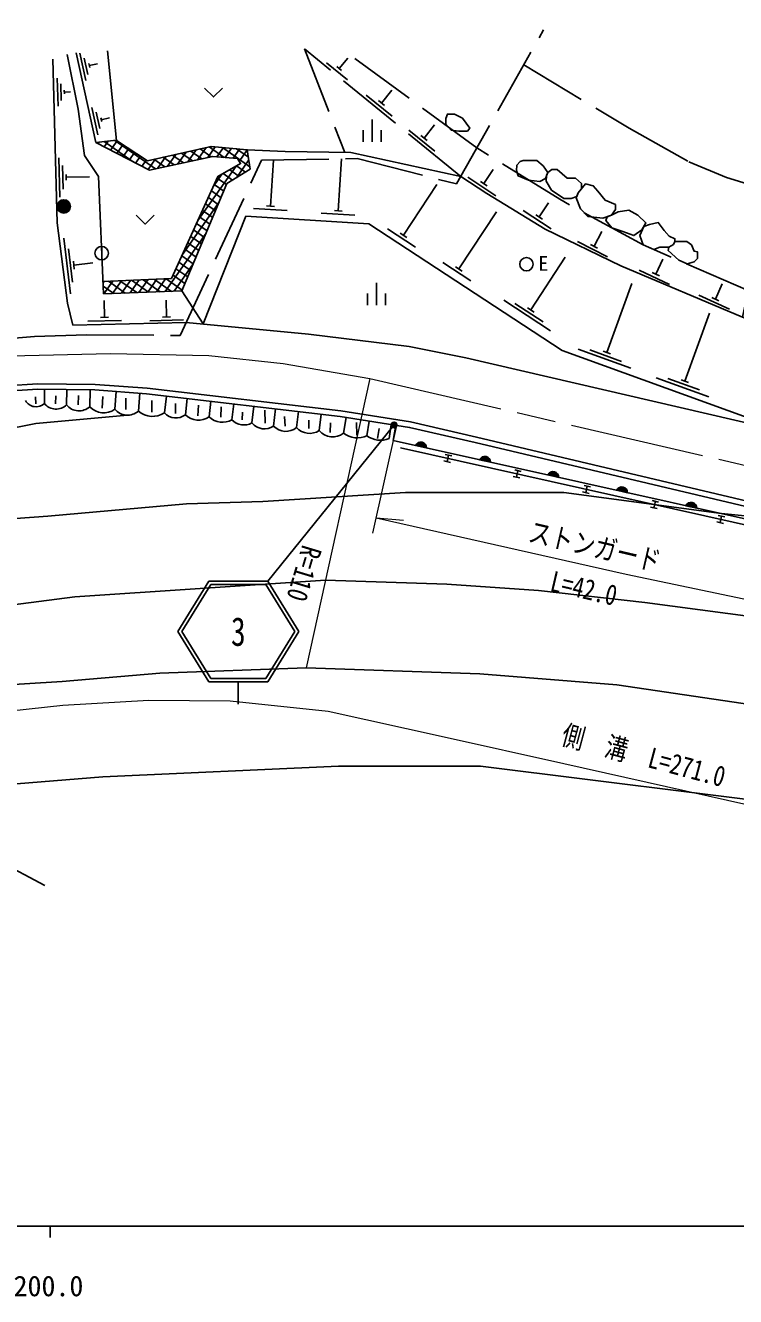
# Model space of a CAD drawing. Units: millimetres at full size, sheet at 1:1000; details may follow other scales. Extents: x 40000 to 680000, y 20000 to 380000.
# Drawn here: x 265784 to 329234, y 198715 to 312226 of the extents above; entities that cross this region are included whole.
import ezdxf
from ezdxf.enums import TextEntityAlignment as Align

# ---------------------------------------------------------------- set-up
doc = ezdxf.new("R2010")
doc.units = ezdxf.units.MM
doc.header["$LTSCALE"] = 1000
doc.linetypes.add('CHAIN', pattern=[18.5, 12, -1.5, 3.5, -1.5])
doc.linetypes.add('DASHED', pattern=[7.5, 6, -1.5])
for name, color, linetype, lineweight in [('M-BGD', 7, 'Continuous', 25), ('M-BMK', 2, 'CHAIN', 13), ('M-BMK-ROW', 30, 'DASHED', 25), ('M-STR-HTXT', 7, 'Continuous', 13), ('M-STR-STRC', 7, 'Continuous', 25), ('M-TTL-BAND', 7, 'Continuous', 25)]:
    doc.layers.add(name, color=color, linetype=linetype, lineweight=lineweight)
doc.styles.add('ＭＳ ゴシック', font='')
doc.styles.get('ＭＳ ゴシック').set_extended_font_data('MS Gothic')

msp = doc.modelspace()

# ---------------------------------------------------------------- hatches: boundary and pattern name
at = {"layer": 'M-BGD'}
for points in [[(268613, 296063, -0.41421), (269213, 296663, -0.41421), (269813, 296063, -1)], [(300648, 274724, -0.82183), (301615, 274508)], [(306363, 273449, -0.82183), (307330, 273234)], [(312476, 272086, -0.82183), (313443, 271871)], [(318617, 270717, -0.82183), (319584, 270501)], [(324792, 269339, -0.82183), (325759, 269124)]]:
    msp.add_hatch(color=256, dxfattribs=at).paths.add_polyline_path(points)
at = {"layer": 'M-STR-STRC'}
msp.add_hatch(color=256, dxfattribs=at).paths.add_polyline_path([(298961, 276601, -1), (298472, 276496, -1)])

# ---------------------------------------------------------------- linework, layer by layer
at = {"layer": 'M-BGD'}
for p, q in [((270642, 309741), (271176, 307299)), ((271042, 309317), (271362, 307852)), ((271458, 308819), (271532, 308477)), ((271495, 308648), (272228, 308809)), ((292693, 308895), (294554, 307378)), ((293813, 308369), (294578, 309308)), ((293596, 308546), (294030, 308192)), ((268634, 307514), (268698, 305015)), ((268946, 307022), (268985, 305523)), ((269261, 306455), (269270, 306105)), ((269266, 306280), (269809, 306294)), ((296235, 306008), (298561, 304113)), ((297316, 305514), (297859, 305072)), ((297587, 305293), (298535, 306456)), ((271713, 304900), (272248, 302458)), ((272113, 304476), (272434, 303011)), ((272529, 303978), (272604, 303637)), ((272567, 303808), (273299, 303968)), ((296774, 301830), (296774, 303822)), ((301396, 302172), (302343, 303335)), ((272078, 301780), (273933, 301969)), ((277408, 299407), (273773, 301953)), ((295974, 301830), (295974, 302875)), ((297574, 301830), (297574, 302875)), ((300043, 302887), (302369, 300992)), ((301124, 302393), (301667, 301951)), ((272368, 301810), (272275, 301677)), ((275400, 300050), (272822, 301856)), ((273190, 301894), (272834, 301386)), ((273972, 301920), (273394, 301095)), ((274494, 301577), (273953, 300804)), ((275016, 301233), (274512, 300513)), ((275539, 300889), (275071, 300222)), ((280134, 300915), (279383, 299842)), ((280724, 300138), (279741, 300826)), ((281040, 301118), (280285, 300041)), ((281553, 300320), (280566, 301011)), ((281945, 301321), (281188, 300240)), ((282382, 300503), (281391, 301197)), ((282751, 301382), (282090, 300438)), ((283553, 300446), (282216, 301382)), ((283469, 301319), (282896, 300501)), ((285847, 299603), (283385, 301326)), ((284187, 301255), (283617, 300440)), ((284906, 301191), (284338, 300380)), ((285709, 300462), (284634, 301215)), ((285607, 301103), (284892, 300082)), ((268773, 300396), (268864, 296897)), ((269091, 299704), (269145, 297605)), ((276061, 300545), (275630, 299931)), ((276583, 300202), (276190, 299640)), ((277418, 300305), (276749, 299349)), ((278237, 299590), (277265, 300270)), ((278324, 300508), (277579, 299445)), ((279066, 299772), (278090, 300456)), ((279229, 300711), (278481, 299644)), ((279895, 299955), (278916, 300641)), ((285749, 300216), (284634, 298624)), ((285437, 299127), (284638, 299686)), ((287684, 296087), (287949, 300203)), ((293737, 295673), (294029, 300307)), ((269412, 298907), (269425, 298417)), ((269418, 298662), (271518, 298701)), ((284599, 299663), (281191, 294796)), ((283327, 298936), (282610, 297913)), ((283757, 298014), (282922, 298598)), ((284286, 298406), (283438, 299000)), ((284862, 298766), (284038, 299343)), ((305320, 298676), (307822, 297022)), ((306737, 298099), (307564, 299351)), ((283261, 296835), (282395, 297441)), ((283509, 297425), (282659, 298020)), ((299557, 293492), (302527, 298032)), ((306445, 298292), (307028, 297906)), ((283078, 296401), (279772, 291680)), ((282764, 295657), (281869, 296284)), ((283012, 296246), (282132, 296863)), ((311684, 295128), (312512, 296379)), ((282516, 295068), (281605, 295706)), ((286168, 295881), (289162, 295693)), ((287335, 296108), (288033, 296065)), ((292222, 295468), (295216, 295279)), ((293388, 295695), (294087, 295651)), ((304501, 290483), (307872, 295569)), ((310268, 295705), (312770, 294050)), ((311392, 295321), (311976, 294935)), ((282020, 293889), (281078, 294549)), ((282268, 294479), (281342, 295127)), ((298138, 294062), (300648, 292420)), ((269219, 293230), (269814, 288266)), ((281926, 293667), (278280, 288460)), ((281524, 292711), (280551, 293392)), ((281772, 293300), (280815, 293970)), ((299264, 293684), (299850, 293300)), ((315120, 292919), (317790, 291550)), ((316592, 292502), (317276, 293837)), ((269636, 292273), (269993, 289294)), ((272599, 292489), (272599, 291289)), ((281027, 291532), (280025, 292235)), ((281276, 292122), (280288, 292813)), ((316280, 292661), (316903, 292342)), ((270070, 291167), (270154, 290472)), ((270112, 290819), (271817, 291024)), ((280775, 290933), (279064, 288489)), ((280531, 290354), (279498, 291078)), ((280779, 290943), (279761, 291656)), ((303081, 291053), (305592, 289411)), ((304208, 290674), (304793, 290291)), ((310941, 286822), (314014, 291520)), ((322107, 290009), (322745, 291366)), ((275167, 289462), (274363, 288313)), ((275953, 289495), (275146, 288343)), ((276779, 288404), (275262, 289466)), ((276739, 289527), (275930, 288372)), ((277813, 288442), (276290, 289509)), ((277525, 289560), (276713, 288401)), ((278847, 288481), (277318, 289552)), ((278311, 289593), (277497, 288430)), ((279787, 288586), (278346, 289595)), ((280035, 289175), (278971, 289920)), ((280283, 289765), (279234, 290499)), ((320622, 290376), (323336, 289098)), ((321790, 290158), (322423, 289860)), ((272809, 289363), (272710, 289222)), ((273675, 288288), (272721, 288955)), ((273595, 289396), (272796, 288255)), ((274710, 288326), (273205, 289380)), ((274381, 289429), (273579, 288284)), ((275744, 288365), (274233, 289423)), ((281661, 285565), (279757, 288515)), ((297157, 287240), (297157, 289232)), ((317732, 283022), (319959, 289171)), ((327431, 287783), (328045, 289152)), ((272853, 286151), (272816, 287651)), ((278394, 286197), (278358, 287696)), ((296357, 287240), (296357, 288285)), ((297957, 287240), (297957, 288285)), ((308520, 287688), (312705, 284951)), ((309521, 287392), (312032, 285750)), ((325939, 288124), (328676, 286895)), ((327111, 287927), (327750, 287640)), ((272503, 286143), (273203, 286160)), ((278044, 286188), (278744, 286205)), ((310648, 287014), (311234, 286630)), ((324706, 280469), (326898, 286522)), ((271361, 285815), (274360, 285888)), ((276902, 285860), (279901, 285933)), ((315177, 283309), (319879, 281606)), ((316220, 283250), (319040, 282229)), ((317403, 283141), (318061, 282902)), ((322151, 280756), (326853, 279054)), ((323194, 280698), (326015, 279676)), ((324377, 280588), (325035, 280350)), ((267489, 278455), (267504, 279723)), ((269461, 278341), (269477, 279700)), ((271546, 278180), (271563, 279676)), ((273784, 277949), (273898, 279533)), ((275880, 277788), (275995, 279382)), ((266721, 278438), (266679, 279072)), ((268485, 278428), (268508, 279160)), ((270504, 278340), (270517, 279192)), ((272648, 278056), (272696, 279099)), ((274762, 277917), (274767, 278938)), ((277075, 277691), (277075, 278730)), ((278199, 277627), (278375, 279131)), ((279202, 277567), (279185, 278478)), ((280077, 277466), (280246, 278912)), ((281175, 277372), (281235, 278326)), ((282199, 277269), (282363, 278664)), ((283238, 277234), (283282, 278177)), ((284227, 277016), (284392, 278426)), ((286027, 276739), (286199, 278214)), ((285135, 277011), (285194, 277685)), ((287201, 276700), (287188, 277866)), ((287962, 276451), (288142, 277987)), ((289003, 276448), (288939, 277312)), ((290005, 276312), (290173, 277749)), ((291094, 276245), (291099, 276985)), ((292032, 276047), (292204, 277511)), ((294212, 275816), (294436, 277227)), ((292997, 275889), (293031, 276740)), ((295383, 275640), (295361, 276758)), ((296297, 275586), (296505, 276899)), ((297247, 275330), (297397, 276228)), ((298279, 275344), (298476, 276587)), ((298654, 275169), (298869, 276524)), ((298654, 275169), (340267, 265888)), ((300648, 274724), (301615, 274508)), ((299292, 274504), (339320, 265577)), ((303297, 273918), (303882, 273787)), ((303590, 273852), (303459, 273267)), ((303166, 273332), (303752, 273202)), ((306363, 273449), (307330, 273234)), ((309499, 272535), (310084, 272404)), ((309792, 272469), (309661, 271884)), ((309368, 271949), (309954, 271818)), ((312476, 272086), (313443, 271871)), ((315562, 270568), (316147, 270437)), ((315692, 271153), (316278, 271023)), ((315985, 271088), (315855, 270502)), ((318617, 270717), (319584, 270501)), ((321640, 269212), (322226, 269082)), ((321771, 269798), (322356, 269667)), ((322064, 269732), (321933, 269147)), ((324792, 269339), (325759, 269124)), ((327559, 267892), (328144, 267762)), ((327689, 268478), (328275, 268347)), ((327982, 268413), (327852, 267827))]:
    msp.add_line(p, q, dxfattribs=at)
at = {"layer": 'M-BGD', "linetype": 'DASHED'}
for points in [[(310304, 308699), (319730, 303049), (325053, 300042), (328409, 298646), (338136, 295665), (356040, 290702), (365121, 288314), (381012, 288567), (401346, 296434), (411975, 300669), (426228, 303935), (442531, 307845), (456026, 311119), (481439, 322838), (487894, 328658)], [(304672, 298745), (290712, 310122), (294319, 300890)], [(330366, 288562), (320984, 292629), (313523, 296697), (306112, 301290), (294585, 309732)]]:
    msp.add_lwpolyline(points, dxfattribs=at)
at = {"layer": 'M-BGD'}
for points in [[(272751, 288253), (279757, 288515), (283792, 298097), (285879, 299403), (285603, 301129), (282369, 301416), (276679, 300139), (273935, 301944), (273117, 309950)], [(268246, 309201), (268623, 294592), (269533, 287436), (270032, 285464), (280159, 285711), (291091, 284651), (300065, 283558), (305131, 282545), (334046, 275849), (360269, 269857), (373230, 266942), (378654, 266144), (382992, 266083), (386828, 266429), (389503, 267029)], [(269522, 309626), (270495, 304760), (271075, 300616), (272313, 298736), (272751, 288253)], [(270329, 309766), (272078, 301780), (276865, 299288), (282517, 300532), (284741, 300346), (285001, 299893), (282988, 298743), (278832, 289615), (272704, 289359)], [(281797, 306638), (282593, 305843), (283388, 306638)], [(285603, 301129), (288991, 300969), (294855, 300882), (304672, 298745)], [(304672, 298745), (306995, 297209), (312233, 294036), (318970, 290757), (329859, 286178), (350546, 278338), (363734, 273487), (370573, 272200), (384642, 276755), (370333, 277126), (346412, 283943), (330366, 288562), (329859, 286178)], [(264058, 280054), (266896, 280230), (272004, 280171), (276659, 279836), (293965, 277808), (300203, 276819), (306078, 275465), (345621, 266122), (389079, 255997), (392153, 256052), (395985, 256544), (401882, 257466), (406396, 258493), (412435, 260123), (417829, 261759), (426635, 264720), (430295, 266047), (436379, 268699), (443546, 271917), (451977, 275872), (470209, 284468), (482214, 290163), (492388, 295449), (504656, 297981)], [(264104, 279556), (266908, 279730), (271984, 279672), (276612, 279338), (293897, 277312), (300108, 276328), (305964, 274978), (345507, 265636), (389026, 255496), (392189, 255553), (396055, 256049), (401976, 256975), (406516, 258008), (412573, 259643), (417981, 261283), (426800, 264247), (430481, 265582), (436582, 268242), (443755, 271462), (452190, 275420), (470423, 284016), (482436, 289715), (492557, 294973), (504730, 297485)], [(275691, 295285), (276487, 294490), (277282, 295285)], [(281661, 285565), (285479, 295189), (296464, 294498), (313728, 283206), (334046, 275849)], [(274910, 277422), (266713, 276669), (243853, 272159), (230631, 268959), (224323, 267025), (222174, 266072), (219645, 263761), (217920, 260160), (217920, 257682), (219382, 253423), (220910, 250335), (222796, 247158), (225655, 242640)], [(336257, 267821), (327974, 268630), (313878, 270516), (299749, 270516), (286982, 269715), (280177, 269491), (267781, 268400), (255080, 267487), (239806, 265474), (232159, 263968), (227534, 262344), (225194, 260188), (224268, 258098), (223654, 254537), (225810, 250336), (230429, 244978), (231383, 243901)], [(337765, 258133), (335959, 258735), (321116, 260684), (311636, 261766), (303443, 262317), (292589, 262696), (270206, 261203), (257999, 259633), (248761, 258728), (243220, 258682), (240124, 258291), (237415, 257682), (234152, 255790), (232923, 254162), (233021, 252394), (233344, 250584), (234172, 247791), (236431, 245034)], [(335945, 250779), (318615, 253333), (306377, 254318), (290862, 254874), (277798, 254370), (269076, 253631), (247876, 252329), (242940, 251492), (241483, 248391), (242107, 246295)], [(335603, 242455), (306430, 246068), (293764, 246068), (272706, 245136), (262767, 244317), (259057, 243709), (257002, 242638), (256468, 241223)]]:
    msp.add_lwpolyline(points, dxfattribs=at)
for points in [[(303347, 303912), (303493, 304307), (304117, 304307), (304824, 303933), (305478, 303037), (305267, 302787), (304508, 302787), (303815, 302876), (303336, 303396)], [(310250, 300175), (311477, 300158), (312041, 299681), (312456, 299100), (312253, 298552), (311732, 298279), (310740, 298422), (309809, 298791), (309665, 299265), (309686, 299734), (309995, 300078)], [(312456, 299100), (312804, 299353), (313285, 299353), (314182, 298576), (314935, 298576), (315464, 298122), (315464, 297642), (315169, 297285), (315047, 296953), (314539, 296771), (313885, 296771), (312783, 297517), (312318, 298307), (312354, 298826)], [(316939, 297425), (317581, 296633), (318497, 296223), (318497, 295799), (318141, 295279), (317376, 295007), (316031, 295169), (315383, 295838), (315000, 296816), (315169, 297285), (315823, 298075), (316520, 297911)], [(318731, 295589), (319708, 295736), (320496, 295295), (321219, 294586), (320844, 293958), (320149, 293463), (319159, 293824), (318175, 294160), (317648, 294814), (317759, 295143), (318141, 295279)], [(321546, 294455), (322320, 294623), (322842, 293900), (323312, 293404), (323808, 293172), (323808, 292924), (323675, 292660), (323279, 292412), (322460, 292412), (321925, 292220), (320984, 292629), (320679, 293479), (321031, 294272)], [(323808, 292924), (324892, 292924), (325284, 292635), (325527, 292056), (325824, 292013), (325824, 291413), (325524, 291113), (324903, 290930), (324163, 291250), (323216, 292124), (323279, 292412), (323675, 292660)]]:
    msp.add_lwpolyline(points, close=True, dxfattribs=at)
for centre in [(269213, 296063), (272599, 291889), (310547, 290903)]:
    msp.add_circle(centre, 600, dxfattribs=at)
for centre, radius, start, end in [((266747, 279273), 1105, 209.40668, 312.18877), ((268528, 279310), 1346, 219.46844, 313.91654), ((270580, 279251), 1443, 219.14002, 312.02268), ((272795, 279325), 1694, 222.5299, 305.72218), ((274910, 278888), 1466, 219.79434, 311.41673), ((277145, 279227), 1916, 228.67083, 303.36597), ((279224, 278552), 1381, 222.05853, 308.13279), ((281253, 278606), 1638, 224.1146, 305.2801), ((283384, 278509), 1715, 226.31663, 299.44696), ((285301, 278012), 1466, 222.84295, 299.66751), ((287150, 277642), 1442, 218.81209, 304.27593), ((289058, 277473), 1499, 223.01131, 309.1915), ((291177, 277391), 1593, 222.64739, 302.47619), ((293239, 277035), 1560, 219.29934, 308.61299), ((295437, 277354), 1966, 231.45322, 295.94801), ((297495, 277164), 1981, 232.79087, 293.30052), ((301110, 274521), 505, 358.59878, 156.25697), ((306825, 273246), 505, 358.59878, 156.25697), ((312938, 271883), 505, 358.59878, 156.25697), ((319079, 270513), 505, 358.59878, 156.25697), ((325255, 269136), 505, 358.59878, 156.25697)]:
    msp.add_arc(centre, radius, start, end, dxfattribs=at)
at = {"layer": 'M-BMK'}
msp.add_lwpolyline([(264449, 282712), (273376, 282935), (282177, 282748), (288822, 282030), (296562, 280692), (351450, 268000), (363265, 265278), (384721, 260158), (388955, 259502), (393452, 259418), (397215, 259650), (404976, 261113), (411820, 262810), (424414, 266766), (431138, 269497), (458369, 281815), (488538, 296370), (492847, 298310), (498574, 299722), (503369, 300659)], dxfattribs=at)
at = {"layer": 'M-BMK-ROW'}
msp.add_line((210205, 265468), (267529, 235426), dxfattribs=at)
msp.add_lwpolyline([(257338, 283627), (266598, 284445), (271244, 284600), (279614, 284538), (286884, 300185), (295434, 300332), (304293, 298074), (312072, 311822)], dxfattribs=at)
at = {"layer": 'M-STR-HTXT'}
for p, q in [((296562, 280692), (290862, 254874)), ((296810, 266894), (298960, 276494)), ((297114, 268250), (299561, 268048))]:
    msp.add_line(p, q, dxfattribs=at)
for points in [[(297114, 268250), (319446, 263213), (337929, 259353)], [(212734, 240153), (226427, 242789), (241112, 246085), (264477, 251027), (269132, 251513), (276822, 251961), (284083, 251909), (292834, 250986), (303201, 248712), (313887, 246305), (380086, 231494), (385633, 230468), (395017, 229711), (402283, 229863), (412273, 230867), (424407, 233442), (436202, 237644), (447387, 242727), (462970, 249481), (481311, 258071)]]:
    msp.add_lwpolyline(points, dxfattribs=at)
at = {"layer": 'M-STR-STRC'}
for p, q in [((298717, 276549), (287442, 262602)), ((282170, 262602), (279406, 258102)), ((282338, 262302), (279758, 258102)), ((282170, 262602), (287442, 262602)), ((282338, 262302), (287274, 262302)), ((289854, 258102), (287274, 262302)), ((290206, 258102), (287442, 262602)), ((279406, 258102), (282170, 253602)), ((279758, 258102), (282338, 253902)), ((287274, 253902), (289854, 258102)), ((287442, 253602), (290206, 258102)), ((282170, 253602), (287442, 253602)), ((282338, 253902), (287274, 253902)), ((284806, 253602), (284806, 251602))]:
    msp.add_line(p, q, dxfattribs=at)
msp.add_circle((298717, 276549), 250, dxfattribs=at)
at = {"layer": 'M-TTL-BAND'}
for p, q in [((40000, 205000), (579000, 205000)), ((268000, 205000), (268000, 204000))]:
    msp.add_line(p, q, dxfattribs=at)

# ---------------------------------------------------------------- texts
at = {"layer": 'M-BGD', "style": 'ＭＳ ゴシック'}
msp.add_text('E', height=1320, dxfattribs=at).set_placement((312056, 290973), align=Align.MIDDLE_CENTER)
at = {"layer": 'M-STR-HTXT', "style": 'ＭＳ ゴシック', "width": 0.8}
for s, rotation, p in [('ストンガード', 346.866, (316330, 264277)), ('R=110', 253.247, (289293, 263697)), ('L=42.0', 346.866, (315353, 260538)), ('側\u3000溝\u3000L=271.0', 345.028, (320644, 245610))]:
    msp.add_text(s, height=1833, rotation=rotation, dxfattribs=at).set_placement(p, align=Align.BOTTOM_CENTER)
at = {"layer": 'M-STR-STRC', "style": 'ＭＳ ゴシック', "width": 0.75}
msp.add_text('3', height=2566, dxfattribs=at).set_placement((284806, 258102), align=Align.MIDDLE_CENTER)
at = {"layer": 'M-TTL-BAND', "style": 'ＭＳ ゴシック'}
msp.add_text('200.0', height=1833, dxfattribs=at).set_placement((267844, 198195), align=Align.BOTTOM_CENTER)

doc.saveas('drawing.dxf')
